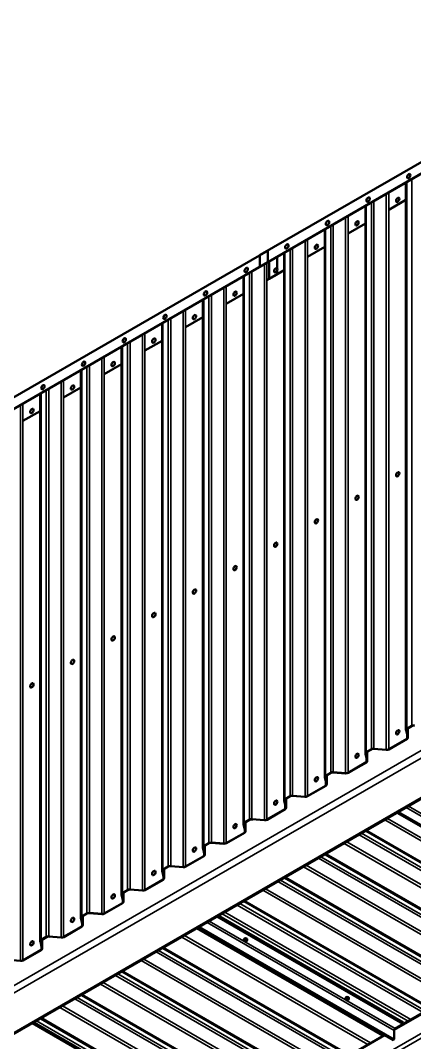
# Model space of a CAD drawing. Header units: millimetres. Extents: x 0 to 14700, y 0 to 10395.
# Drawn here: x 3458 to 4830, y 4983 to 8541 of the extents above; entities that cross this region are included whole.
import ezdxf

# ---------------------------------------------------------------- set-up
doc = ezdxf.new("R2010")
doc.units = ezdxf.units.MM
doc.header["$LTSCALE"] = 35
doc.layers.add('Видимые тонкие (ГОСТ)', color=7, linetype='Continuous', lineweight=35)
doc.layers.add('Видимый контур (ГОСТ)', color=7, linetype='Continuous', lineweight=50)

msp = doc.modelspace()

# ---------------------------------------------------------------- linework, layer by layer
at = {"layer": 'Видимые тонкие (ГОСТ)'}
for p, q in [((5705.8, 8540.2), (4291.6, 7723.7)), ((4802.9, 7978.2), (4802.9, 6075)), ((4820.6, 7988.5), (4820.6, 6085.2)), ((4731.2, 7936.9), (4731.2, 6001.9)), ((4739.9, 7941.9), (4739.9, 6003.6)), ((4679.2, 7906.8), (4679.2, 6003.6)), ((4688.2, 7912), (4688.2, 6005.3)), ((4661.4, 7896.6), (4661.4, 5993.3)), ((8063.8, 7853.4), (1466.5, 4044.5)), ((8075.1, 7833.9), (1477.8, 4024.9)), ((4546.8, 7830.4), (4546.8, 5923.7)), ((4589.8, 7855.2), (4589.8, 5920.2)), ((4598.5, 7860.3), (4598.5, 5921.9)), ((4520, 7814.9), (4520, 5911.7)), ((4537.7, 7825.2), (4537.7, 5921.9)), ((8193.9, 7765.3), (1596.6, 3956.3)), ((4448.4, 7773.6), (4448.4, 5838.6)), ((4457.1, 7778.6), (4457.1, 5840.3)), ((4319.4, 7739.7), (2905.2, 6923.2)), ((4378.6, 7733.3), (4378.6, 5830)), ((4396.3, 7743.5), (4396.3, 5840.3)), ((4405.3, 7748.7), (4405.3, 5842)), ((4307, 7691.9), (4307, 5756.9)), ((4315.7, 7697), (4315.7, 5758.6)), ((4237.2, 7651.6), (4237.2, 5748.4)), ((4254.9, 7661.9), (4254.9, 5758.6)), ((4263.9, 7667.1), (4263.9, 5760.4)), ((4174.2, 7615.3), (4174.2, 5677)), ((4113.5, 7580.2), (4113.5, 5677)), ((4122.5, 5678.7), (4122.5, 7585.4)), ((4165.5, 7610.3), (4165.5, 5675.3)), ((4095.8, 7570), (4095.8, 5666.7)), ((4024.1, 7528.6), (4024.1, 5593.6)), ((4032.8, 7533.7), (4032.8, 5595.3)), ((3954.3, 7488.4), (3954.3, 5585.1)), ((3972, 7498.6), (3972, 5595.3)), ((3981.1, 7503.8), (3981.1, 5597.1)), ((3882.7, 7447), (3882.7, 5512)), ((3891.4, 7452), (3891.4, 5513.7)), ((3812.9, 7406.7), (3812.9, 5503.4)), ((3830.6, 7416.9), (3830.6, 5513.7)), ((3839.7, 7422.1), (3839.7, 5515.4)), ((3750, 7370.4), (3750, 5432)), ((3689.2, 7335.3), (3689.2, 5432)), ((3698.2, 7340.5), (3698.2, 5433.8)), ((3741.3, 7365.3), (3741.3, 5430.3)), ((3671.5, 7325.1), (3671.5, 5421.8)), ((3599.9, 7283.7), (3599.9, 5348.7)), ((3608.6, 7288.7), (3608.6, 5350.4)), ((3530.1, 7243.4), (3530.1, 5340.1)), ((3547.8, 7253.6), (3547.8, 5350.4)), ((3556.8, 7258.8), (3556.8, 5352.1)), ((3458.4, 7202), (3458.4, 5267)), ((3467.1, 7207.1), (3467.1, 5268.7)), ((4800.5, 6071.4), (4800.5, 6069.8)), ((4802.9, 6057), (4802.9, 6039.9)), ((4806.5, 6076.5), (4806.5, 6045)), ((4659.1, 5989.8), (4659.1, 5988.2)), ((4665.1, 5994.9), (4665.1, 5963.3)), ((4661.5, 5975.4), (4661.5, 5958.3)), ((4517.7, 5908.1), (4517.7, 5906.5)), ((4523.7, 5913.2), (4523.7, 5881.7)), ((4520.1, 5893.7), (4520.1, 5876.6)), ((4376.3, 5826.5), (4376.3, 5824.9)), ((4378.6, 5812.1), (4378.6, 5795)), ((4382.2, 5831.6), (4382.2, 5800)), ((4800.6, 5800.7), (5451.1, 5425.2)), ((4808.4, 5805.2), (5455, 5431.9)), ((4771.4, 5783.9), (5449.8, 5392.2)), ((4774, 5785.3), (5451.1, 5394.4)), ((4235.5, 5744.3), (4235.5, 5742.9)), ((4237.3, 5731.7), (4237.3, 5713.3)), ((4237.9, 5748.2), (4237.9, 5748)), ((4240.9, 5749.2), (4240.9, 5718.3)), ((4255.6, 5758.5), (4255.6, 5758.2)), ((5373.3, 5384.1), (4726.1, 5757.7)), ((5382.4, 5389.4), (4735.3, 5763)), ((6055.2, 5709.1), (4224.2, 4652)), ((6062.7, 5697.1), (4231.3, 4639.7)), ((5284.1, 5332.6), (4637, 5706.2)), ((5292.6, 5337.5), (4645.4, 5711.1)), ((5310.2, 5347.7), (4663.1, 5721.3)), ((4093.4, 5663.2), (4093.4, 5661.6)), ((4099.4, 5668.3), (4099.4, 5636.7)), ((5231.8, 5302.4), (4584.6, 5676)), ((5241.1, 5307.7), (4593.9, 5681.4)), ((4095.8, 5648.8), (4095.8, 5631.7)), ((5142.7, 5250.9), (4495.5, 5624.6)), ((5151.2, 5255.8), (4504, 5629.5)), ((5168.8, 5266), (4521.7, 5639.7)), ((3958, 5586.6), (3958, 5555.1)), ((5090.4, 5220.7), (4443.2, 5594.4)), ((5099.7, 5226.1), (4452.5, 5599.7)), ((3952, 5581.5), (3952, 5579.9)), ((3954.4, 5567.1), (3954.4, 5550)), ((5027.4, 5184.4), (4380.2, 5558)), ((4958.2, 5144.4), (4311.1, 5518.1)), ((5001.3, 5169.3), (4354.1, 5542.9)), ((5009.7, 5174.2), (4362.6, 5547.8)), ((3810.6, 5499.9), (3810.6, 5498.3)), ((3812.9, 5485.5), (3812.9, 5468.4)), ((3816.6, 5505), (3816.6, 5473.4)), ((4949, 5139.1), (4301.8, 5512.7)), ((4859.9, 5087.6), (4212.7, 5461.3)), ((4868.3, 5092.5), (4221.1, 5466.2)), ((4886, 5102.7), (4238.8, 5476.4)), ((3669.2, 5418.2), (3669.2, 5416.6)), ((3675.1, 5423.3), (3675.1, 5391.8)), ((4142.1, 5420.5), (4788.6, 5047.2)), ((4144.6, 5422), (4789.9, 5049.4)), ((4807.5, 5057.4), (4160.4, 5431.1)), ((4816.8, 5062.8), (4169.7, 5436.4)), ((3671.5, 5403.8), (3671.5, 5386.7)), ((4718.4, 5005.9), (4071.2, 5379.6)), ((4078.4, 5383.8), (4756.8, 4992.1)), ((4081, 5385.2), (4758.1, 4994.3)), ((4107.7, 5400.6), (4758.1, 5025.1)), ((4115.4, 5405.1), (4762, 5031.8)), ((5419.2, 5407.2), (4758.1, 5025.5)), ((3530.8, 5340), (3530.8, 5339.7)), ((3533.8, 5340.9), (3533.8, 5310.1)), ((3548.5, 5350.2), (3548.5, 5350)), ((4666.7, 4976.1), (4019.5, 5349.7)), ((4675.8, 4981.4), (4028.7, 5355)), ((3528.4, 5336.1), (3528.4, 5334.6)), ((3530.2, 5323.5), (3530.2, 5305.1)), ((4586, 4929.5), (3938.8, 5303.1)), ((4603.6, 4939.7), (3956.5, 5313.4)), ((4525.2, 4894.4), (3878, 5268.1)), ((4534.5, 4899.8), (3887.3, 5273.4)), ((4577.5, 4924.6), (3930.3, 5298.3)), ((4462.2, 4858.1), (3815.1, 5231.7)), ((4436.1, 4843), (3788.9, 5216.6)), ((4444.5, 4847.9), (3797.4, 5221.5)), ((4383.8, 4812.8), (3736.6, 5186.4)), ((4393.1, 4818.1), (3745.9, 5191.8)), ((4294.7, 4761.3), (3647.5, 5135)), ((4303.1, 4766.2), (3656, 5139.9)), ((4320.8, 4776.4), (3673.6, 5150.1)), ((4242.3, 4731.1), (3595.2, 5104.8)), ((4251.6, 4736.5), (3604.5, 5110.1)), ((4178.3, 4665.2), (3506.1, 5053.3)), ((4185.1, 4671), (3514.5, 5058.2)), ((4202.8, 4681.2), (3532.2, 5068.4)), ((4178.3, 4657.3), (3499.2, 5049.3)), ((4726.3, 5007.1), (4224.2, 4717.3))]:
    msp.add_line(p, q, dxfattribs=at)
at = {"layer": 'Видимый контур (ГОСТ)'}
for p, q in [((5706.2, 8540.9), (4292, 7724.4)), ((5705.8, 8500.2), (4291.6, 7683.7)), ((5706.3, 8499.9), (4292.1, 7683.4)), ((4799.7, 7976.4), (4799.7, 6070.6)), ((4799.7, 7916), (4739.9, 7881.5)), ((4658.3, 7894.8), (4658.3, 5989)), ((4658.3, 7834.4), (4598.5, 7799.8)), ((4516.9, 7813.1), (4516.9, 5907.3)), ((8201.9, 7764.5), (1604.6, 3955.5)), ((4319.8, 7740.5), (2905.6, 6924)), ((4291.6, 7683.7), (4291.6, 7723.7)), ((4319.4, 7699.7), (4319.4, 7739.7)), ((4375.5, 7731.5), (4375.5, 5825.7)), ((4516.9, 7752.7), (4457.1, 7718.2)), ((4319.4, 7699.7), (2905.2, 6883.2)), ((4319.9, 7699.4), (2905.7, 6882.9)), ((4319.9, 7699.4), (4319.4, 7699.7)), ((4323.2, 7640.9), (4323.2, 7701.3)), ((4351, 7678.3), (4351, 7717.4)), ((4292.1, 7683.4), (4291.6, 7683.7)), ((4351, 7657), (4315.7, 7636.5)), ((4375.5, 7671.1), (4323.2, 7640.9)), ((4351, 7657), (4351, 7669.4)), ((4234, 7649.8), (4234, 5744)), ((4234, 7589.4), (4174.2, 7554.9)), ((4092.6, 7568.2), (4092.6, 5662.4)), ((3951.2, 7486.5), (3951.2, 5580.7)), ((4092.6, 7507.8), (4032.8, 7473.2)), ((3809.8, 7404.9), (3809.8, 5499.1)), ((3951.2, 7426.1), (3891.4, 7391.6)), ((3809.8, 7344.5), (3750, 7309.9)), ((3668.4, 7323.2), (3668.4, 5417.4)), ((3668.4, 7262.8), (3608.6, 7228.3)), ((3526.9, 7241.6), (3526.9, 5335.8)), ((3526.9, 7181.2), (3467.1, 7146.6)), ((4820.6, 6085.2), (4802.9, 6075)), ((4803.4, 6074.7), (4821.1, 6084.9)), ((4799.8, 6069.8), (4805.8, 6044.9)), ((4806.5, 6045), (4800.5, 6069.8)), ((4806.6, 6076.6), (4806.6, 6044.1)), ((4802.9, 6039.9), (4739.9, 6003.6)), ((4740.4, 6003.3), (4803.4, 6039.6)), ((4658.4, 5988.1), (4664.4, 5963.3)), ((4665.1, 5963.3), (4659.1, 5988.2)), ((4679.2, 6003.6), (4661.4, 5993.3)), ((4661.9, 5993.1), (4679.6, 6003.3)), ((4665.2, 5994.9), (4665.2, 5962.5)), ((4688.1, 6004.9), (4731.1, 6001.5)), ((4731.2, 6001.9), (4688.2, 6005.3)), ((4661.5, 5958.3), (4598.5, 5921.9)), ((4599, 5921.6), (4662, 5958)), ((4537.7, 5921.9), (4520, 5911.7)), ((4520.5, 5911.4), (4538.2, 5921.6)), ((4523.8, 5913.3), (4523.8, 5880.8)), ((4546.7, 5923.3), (4589.7, 5919.8)), ((4589.8, 5920.2), (4546.8, 5923.7)), ((4520.1, 5876.6), (4457.1, 5840.3)), ((4457.6, 5840), (4520.5, 5876.3)), ((4517, 5906.5), (4523, 5881.6)), ((4523.7, 5881.7), (4517.7, 5906.5)), ((4396.3, 5840.3), (4378.6, 5830)), ((4379.1, 5829.8), (4396.8, 5840)), ((4448.4, 5838.6), (4405.3, 5842)), ((4405.3, 5841.6), (4448.3, 5838.2)), ((4375.6, 5824.8), (4381.6, 5800)), ((4382.2, 5800), (4376.3, 5824.9)), ((4382.3, 5831.6), (4382.3, 5799.2)), ((4378.6, 5795), (4315.7, 5758.6)), ((4316.2, 5758.3), (4379.1, 5794.7)), ((4769.2, 5782.6), (5447.5, 5390.9)), ((4234.1, 5743.2), (4234.5, 5741.7)), ((4234.5, 5741.7), (4235.2, 5741.8)), ((4235.2, 5741.8), (4234.8, 5743.2)), ((4234.8, 5742.8), (4240.2, 5718.3)), ((4240.9, 5718.3), (4235.5, 5742.9)), ((4254.9, 5758.6), (4237.2, 5748.4)), ((4237.7, 5748.1), (4255.4, 5758.3)), ((4255.6, 5758.2), (4237.9, 5748)), ((4238.4, 5747.7), (4256.1, 5757.9)), ((4241, 5749.2), (4241, 5717.5)), ((4263.8, 5760), (4306.9, 5756.5)), ((4307, 5756.9), (4263.9, 5760.4)), ((4264.7, 5759.6), (4267.1, 5759.3)), ((4267.2, 5759.7), (4264.8, 5760)), ((4267.1, 5759.3), (4267.2, 5759.7)), ((4237.3, 5713.3), (4174.2, 5677)), ((4174.7, 5676.7), (4237.8, 5713.1)), ((5307, 5345.8), (4659.9, 5719.5)), ((4092.7, 5661.5), (4098.7, 5636.7)), ((4099.4, 5636.7), (4093.4, 5661.6)), ((4113.5, 5677), (4095.8, 5666.7)), ((4096.2, 5666.5), (4114, 5676.7)), ((4099.5, 5668.3), (4099.5, 5635.9)), ((4122.4, 5678.3), (4165.4, 5674.9)), ((4165.5, 5675.3), (4122.5, 5678.7)), ((4095.8, 5631.7), (4032.8, 5595.3)), ((4033.3, 5595), (4096.3, 5631.4)), ((5165.6, 5264.2), (4518.4, 5637.8)), ((3972, 5595.3), (3954.3, 5585.1)), ((3954.8, 5584.8), (3972.5, 5595)), ((3958.1, 5586.7), (3958.1, 5554.2)), ((3981, 5596.7), (4024, 5593.2)), ((4024.1, 5593.6), (3981.1, 5597.1)), ((3951.3, 5579.9), (3957.3, 5555)), ((3958, 5555.1), (3952, 5579.9)), ((5024.2, 5182.5), (4377, 5556.2)), ((3882.7, 5512), (3839.7, 5515.4)), ((3954.4, 5550), (3891.4, 5513.7)), ((3891.9, 5513.4), (3954.9, 5549.7)), ((3809.9, 5498.2), (3815.9, 5473.4)), ((3816.6, 5473.4), (3810.6, 5498.3)), ((3830.6, 5513.7), (3812.9, 5503.4)), ((3813.4, 5503.2), (3831.1, 5513.4)), ((3816.7, 5505), (3816.7, 5472.6)), ((3839.6, 5515), (3882.6, 5511.6)), ((3812.9, 5468.4), (3750, 5432)), ((3750.5, 5431.7), (3813.4, 5468.1)), ((4882.8, 5100.9), (4235.6, 5474.5)), ((3668.5, 5416.6), (3674.4, 5391.7)), ((3675.1, 5391.8), (3669.2, 5416.6)), ((3689.2, 5432), (3671.5, 5421.8)), ((3672, 5421.5), (3689.7, 5431.7)), ((3675.2, 5423.4), (3675.2, 5390.9)), ((3698.1, 5433.4), (3741.2, 5429.9)), ((3741.3, 5430.3), (3698.2, 5433.8)), ((4146.9, 5423.3), (4789.9, 5052)), ((5416.3, 5408.9), (4759.9, 5029.9)), ((3671.5, 5386.7), (3608.6, 5350.4)), ((3609.1, 5350.1), (3672, 5386.4)), ((4076.2, 5382.5), (4754.6, 4990.8)), ((3547.8, 5350.4), (3530.1, 5340.1)), ((3530.6, 5339.9), (3548.3, 5350.1)), ((3548.5, 5350), (3530.8, 5339.7)), ((3531.3, 5339.5), (3549, 5349.7)), ((3533.9, 5341), (3533.9, 5309.3)), ((3556.7, 5351.7), (3599.8, 5348.3)), ((3599.9, 5348.7), (3556.8, 5352.1)), ((3557.6, 5351.3), (3560, 5351.1)), ((3560.1, 5351.5), (3557.7, 5351.7)), ((3560, 5351.1), (3560.1, 5351.5)), ((3530.2, 5305.1), (3467.1, 5268.7)), ((3467.6, 5268.4), (3530.7, 5304.8)), ((3527, 5334.9), (3527.4, 5333.5)), ((3527.4, 5333.5), (3528.1, 5333.5)), ((3528.1, 5333.5), (3527.7, 5335)), ((3527.7, 5334.6), (3533.1, 5310)), ((3533.8, 5310.1), (3528.4, 5334.6)), ((4600.4, 4937.9), (3953.3, 5311.5)), ((3458.4, 5267), (3415.4, 5270.5)), ((4459, 4856.2), (3811.8, 5229.8)), ((4317.6, 4774.6), (3670.4, 5148.2)), ((4199.6, 4679.4), (3529, 5066.5)), ((4178.3, 4662.7), (3503.9, 5052)), ((4758.1, 5025.1), (4758.1, 4994.3)), ((4788.6, 5047.2), (4762, 5031.8)), ((4789.9, 5052), (4789.9, 5049.4)), ((4723.4, 5008.8), (4226.3, 4721.9)), ((4756.8, 4992.1), (4754.6, 4990.8))]:
    msp.add_line(p, q, dxfattribs=at)
for centre, major_axis in [((4809.4, 7998.9), (-4.13, -7.15)), ((4668, 7917.3), (-4.13, -7.15)), ((4770.9, 7916.3), (-4.13, -7.15)), ((4526.6, 7835.6), (-4.13, -7.15)), ((4629.5, 7834.6), (-4.13, -7.15)), ((4385.2, 7754), (-4.13, -7.15)), ((4488.1, 7753), (-4.13, -7.15)), ((4243.8, 7672.3), (-4.13, -7.15)), ((4346.6, 7671.3), (-4.13, -7.15)), ((4102.3, 7590.7), (-4.13, -7.15)), ((4205.2, 7589.7), (-4.13, -7.15)), ((3960.9, 7509), (-4.13, -7.15)), ((4063.8, 7508), (-4.13, -7.15)), ((3819.5, 7427.4), (-4.13, -7.15)), ((3922.4, 7426.4), (-4.13, -7.15)), ((3678.1, 7345.7), (-4.13, -7.15)), ((3780.9, 7344.7), (-4.13, -7.15)), ((3536.6, 7264.1), (-4.13, -7.15)), ((3639.5, 7263.1), (-4.13, -7.15)), ((3498.1, 7181.4), (-4.13, -7.15)), ((4770.9, 6961), (4.13, 7.15)), ((4629.5, 6879.3), (4.13, 7.15)), ((4488.1, 6797.7), (4.13, 7.15)), ((4346.6, 6716), (4.13, 7.15)), ((4205.2, 6634.4), (4.13, 7.15)), ((4063.8, 6552.7), (4.13, 7.15)), ((3922.4, 6471.1), (4.13, 7.15)), ((3780.9, 6389.4), (4.13, 7.15)), ((3639.5, 6307.8), (4.13, 7.15)), ((3498.1, 6226.1), (4.13, 7.15)), ((4770.9, 6062.8), (-4.13, -7.15)), ((4629.5, 5981.2), (-4.13, -7.15)), ((4488.1, 5899.5), (-4.13, -7.15)), ((4346.6, 5817.9), (-4.13, -7.15)), ((4205.2, 5736.2), (-4.13, -7.15)), ((4063.8, 5654.6), (-4.13, -7.15)), ((3922.4, 5572.9), (-4.13, -7.15)), ((3780.9, 5491.3), (-4.13, -7.15)), ((3639.5, 5409.6), (-4.13, -7.15)), ((4241.6, 5336.7), (-4.54, 0)), ((3498.1, 5328), (-4.13, -7.15)), ((4595.2, 5132.6), (-4.54, 0))]:
    msp.add_ellipse(centre, major_axis=major_axis, ratio=0.57735, dxfattribs=at)
for centre, major_axis, start_param, end_param in [((4292.8, 7723), (-0.85, 1.47), 0, 0.785398), ((4320.6, 7739), (-0.85, 1.47), 0, 0.785398), ((4828.1, 6080.9), (-10.7, 0), 4.574191, 5.497787), ((4828.1, 6080.9), (10, 0), 1.432599, 2.356194), ((4810.4, 6070.6), (-10.7, 0), 5.497787, 6.421371), ((4810.4, 6070.6), (-10, 0), 5.497787, 6.421371), ((4795.6, 6044.1), (10.3, 0), 5.497787, 6.421371), ((4795.6, 6044.1), (11, 0), 5.497787, 6.421371), ((4669, 5989), (-10.7, 0), 5.497787, 6.421372), ((4669, 5989), (-10, 0), 5.497787, 6.421372), ((4686.7, 5999.2), (-10.7, 0), 4.574202, 5.497787), ((4686.7, 5999.2), (10, 0), 1.43261, 2.356194), ((4732.6, 6007.8), (11, 0), 4.574202, 5.497787), ((4732.6, 6007.8), (-10.3, 0), 1.43261, 2.356194), ((4654.2, 5962.5), (10.3, 0), 5.497787, 6.421372), ((4654.2, 5962.5), (11, 0), 5.497787, 6.421372), ((4527.6, 5907.3), (-10.7, 0), 5.497787, 6.421372), ((4527.6, 5907.3), (-10, 0), 5.497787, 6.421372), ((4545.3, 5917.6), (-10.7, 0), 4.574202, 5.497787), ((4545.3, 5917.6), (10, 0), 1.43261, 2.356194), ((4591.2, 5926.1), (11, 0), 4.574202, 5.497787), ((4591.2, 5926.1), (-10.3, 0), 1.43261, 2.356194), ((4512.8, 5880.8), (10.3, 0), 5.497787, 6.421372), ((4512.8, 5880.8), (11, 0), 5.497787, 6.421372), ((4403.9, 5835.9), (-10.7, 0), 4.574202, 5.497787), ((4403.9, 5835.9), (10, 0), 1.43261, 2.356194), ((4449.8, 5844.5), (11, 0), 4.574202, 5.497787), ((4449.8, 5844.5), (-10.3, 0), 1.43261, 2.356194), ((4386.2, 5825.7), (-10.7, 0), 5.497787, 6.421372), ((4386.2, 5825.7), (-10, 0), 5.497787, 6.421372), ((4371.3, 5799.2), (11, 0), 5.497787, 6.421372), ((4371.3, 5799.2), (10.3, 0), 5.497787, 6.421372), ((4244.7, 5744), (-10.7, 0), 5.497787, 6.421372), ((4244.7, 5744), (-10, 0), 5.497787, 6.421372), ((4245.4, 5743.6), (-10.7, 0), 5.497787, 6.408865), ((4245.4, 5743.6), (-10, 0), 5.497787, 6.408865), ((4262.5, 5754.3), (-10.7, 0), 4.574202, 5.497787), ((4262.5, 5754.3), (10, 0), 1.43261, 2.356194), ((4263.2, 5753.8), (-10.7, 0), 4.561932, 5.497787), ((4263.2, 5753.8), (10, 0), 1.42034, 2.356194), ((4308.4, 5762.8), (11, 0), 4.574202, 5.497787), ((4308.4, 5762.8), (-10.3, 0), 1.43261, 2.356194), ((4230, 5717.5), (10.3, 0), 5.497787, 6.408865), ((4230, 5717.5), (11, 0), 5.497787, 6.408865), ((4103.3, 5662.4), (-10.7, 0), 5.497787, 6.421371), ((4103.3, 5662.4), (-10, 0), 5.497787, 6.421371), ((4121, 5672.6), (-10.7, 0), 4.574191, 5.497787), ((4121, 5672.6), (10, 0), 1.432599, 2.356194), ((4167, 5681.2), (11, 0), 4.574191, 5.497787), ((4167, 5681.2), (-10.3, 0), 1.432599, 2.356194), ((4088.5, 5635.9), (10.3, 0), 5.497787, 6.421371), ((4088.5, 5635.9), (11, 0), 5.497787, 6.421371), ((3979.6, 5591), (-10.7, 0), 4.574202, 5.497787), ((3979.6, 5591), (10, 0), 1.43261, 2.356194), ((4025.5, 5599.5), (11, 0), 4.574202, 5.497787), ((4025.5, 5599.5), (-10.3, 0), 1.43261, 2.356194), ((3961.9, 5580.7), (-10.7, 0), 5.497787, 6.421372), ((3961.9, 5580.7), (-10, 0), 5.497787, 6.421372), ((3947.1, 5554.2), (10.3, 0), 5.497787, 6.421372), ((3947.1, 5554.2), (11, 0), 5.497787, 6.421372), ((3838.2, 5509.3), (-10.7, 0), 4.574202, 5.497787), ((3820.5, 5499.1), (-10.7, 0), 5.497787, 6.421372), ((3820.5, 5499.1), (-10, 0), 5.497787, 6.421372), ((3838.2, 5509.3), (10, 0), 1.43261, 2.356194), ((3884.1, 5517.9), (11, 0), 4.574202, 5.497787), ((3884.1, 5517.9), (-10.3, 0), 1.43261, 2.356194), ((3805.7, 5472.6), (10.3, 0), 5.497787, 6.421372), ((3805.7, 5472.6), (11, 0), 5.497787, 6.421372), ((3679.1, 5417.4), (-10.7, 0), 5.497787, 6.421372), ((3679.1, 5417.4), (-10, 0), 5.497787, 6.421372), ((3696.8, 5427.7), (-10.7, 0), 4.574202, 5.497787), ((3696.8, 5427.7), (10, 0), 1.43261, 2.356194), ((3742.7, 5436.2), (11, 0), 4.574202, 5.497787), ((3742.7, 5436.2), (-10.3, 0), 1.43261, 2.356194), ((3664.2, 5390.9), (10.3, 0), 5.497787, 6.421372), ((3664.2, 5390.9), (11, 0), 5.497787, 6.421372), ((3537.6, 5335.8), (-10.7, 0), 5.497787, 6.421372), ((3537.6, 5335.8), (-10, 0), 5.497787, 6.421372), ((3538.3, 5335.4), (-10.7, 0), 5.497787, 6.408865), ((3538.3, 5335.4), (-10, 0), 5.497787, 6.408865), ((3555.3, 5346), (-10.7, 0), 4.574202, 5.497787), ((3555.3, 5346), (10, 0), 1.43261, 2.356194), ((3556.1, 5345.6), (-10.7, 0), 4.561932, 5.497787), ((3556.1, 5345.6), (10, 0), 1.42034, 2.356194), ((3601.3, 5354.6), (11, 0), 4.574202, 5.497787), ((3601.3, 5354.6), (-10.3, 0), 1.43261, 2.356194), ((4241.6, 5342.5), (5.94, 0), 0.015017, 3.126575), ((3522.9, 5309.3), (10.3, 0), 5.497787, 6.408865), ((3522.9, 5309.3), (11, 0), 5.497787, 6.408865), ((3459.9, 5272.9), (11, 0), 4.574191, 5.497787), ((3459.9, 5272.9), (-10.3, 0), 1.432599, 2.356194), ((4595.2, 5138.3), (5.94, 0), 0.015017, 3.126575), ((4762, 5027.3), (-2.75, -4.76), 3.926991, 5.497787), ((4788.6, 5048.7), (-0.9, -1.56), 0.785398, 2.356194), ((4756.8, 4993.6), (-0.9, -1.56), 0.785398, 2.356194)]:
    msp.add_ellipse(centre, major_axis=major_axis, ratio=0.57735, start_param=start_param, end_param=end_param, dxfattribs=at)
for points, knots in [([(4235.7, 5342.5), (4235.6, 5342), (4235.7, 5341.5), (4235.8, 5340.5), (4235.8, 5340), (4236, 5339.1), (4236.1, 5338.6), (4236.4, 5337.8), (4236.6, 5337.4), (4236.9, 5336.6), (4237.1, 5336.2), (4237.3, 5335.9)], [7.0535661, 7.0535661, 7.0535661, 7.0535661, 7.1200835, 7.1200835, 7.1866009, 7.1866009, 7.2531183, 7.2531183, 7.3196356, 7.3196356, 7.386153, 7.386153, 7.386153, 7.386153]), ([(4245.9, 5335.9), (4246.1, 5336.2), (4246.3, 5336.6), (4246.6, 5337.4), (4246.8, 5337.8), (4247.1, 5338.6), (4247.2, 5339.1), (4247.4, 5340), (4247.5, 5340.5), (4247.5, 5341.5), (4247.6, 5342), (4247.5, 5342.5)], [3.6094213, 3.6094213, 3.6094213, 3.6094213, 3.6759387, 3.6759387, 3.742456, 3.742456, 3.8089734, 3.8089734, 3.8754908, 3.8754908, 3.9420082, 3.9420082, 3.9420082, 3.9420082]), ([(4589.2, 5138.4), (4589.2, 5137.9), (4589.2, 5137.4), (4589.3, 5136.4), (4589.4, 5135.9), (4589.6, 5135), (4589.7, 5134.5), (4590, 5133.7), (4590.1, 5133.2), (4590.5, 5132.5), (4590.7, 5132.1), (4590.8, 5131.8)], [7.0535661, 7.0535661, 7.0535661, 7.0535661, 7.1200835, 7.1200835, 7.1866009, 7.1866009, 7.2531183, 7.2531183, 7.3196356, 7.3196356, 7.386153, 7.386153, 7.386153, 7.386153]), ([(4599.5, 5131.8), (4599.7, 5132.1), (4599.8, 5132.5), (4600.2, 5133.2), (4600.3, 5133.7), (4600.6, 5134.5), (4600.7, 5135), (4600.9, 5135.9), (4601, 5136.4), (4601.1, 5137.4), (4601.1, 5137.9), (4601.1, 5138.4)], [3.6094213, 3.6094213, 3.6094213, 3.6094213, 3.6759387, 3.6759387, 3.742456, 3.742456, 3.8089734, 3.8089734, 3.8754908, 3.8754908, 3.9420082, 3.9420082, 3.9420082, 3.9420082])]:
    msp.add_open_spline(points, degree=3, knots=knots, dxfattribs=at)

doc.saveas('drawing.dxf')
